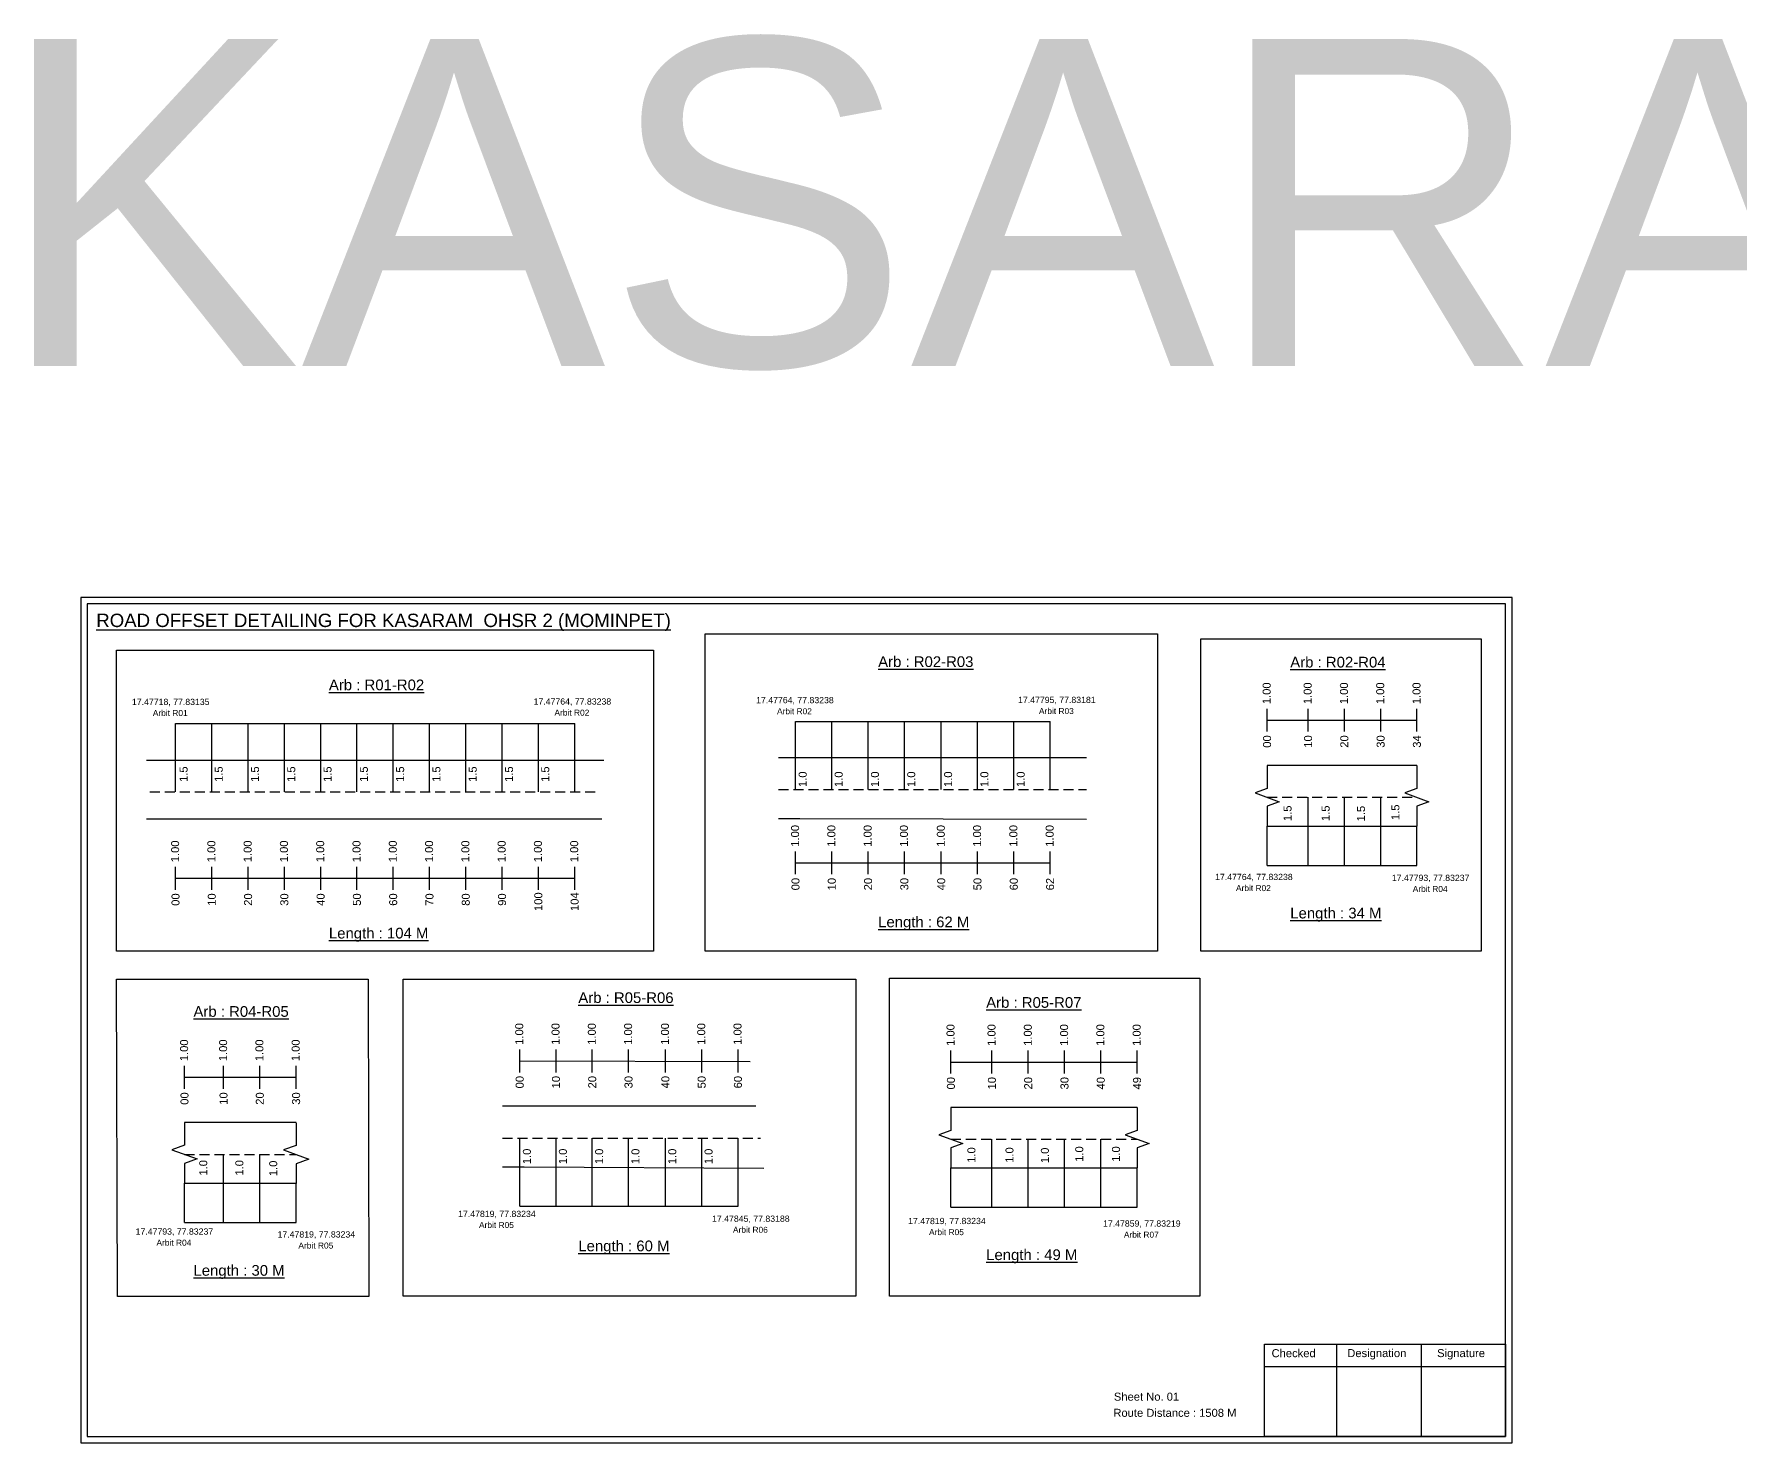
# Model space of a CAD drawing. Header units: inches. Extents: x 2512 to 6592, y 164 to 3090.
# Drawn here: x 2512 to 3152, y 164 to 691 of the extents above; entities that cross this region are included whole.
import ezdxf

# ---------------------------------------------------------------- set-up
doc = ezdxf.new("R2010")
doc.units = ezdxf.units.IN
doc.header["$MEASUREMENT"] = 0
doc.linetypes.add('DASHED2', pattern=[0.375, 0.25, -0.125])
doc.layers.add('PDF_Geometry', color=7, linetype='Continuous')
doc.layers.add('PDF_Text', color=5, linetype='Continuous')
doc.styles.add('PDF Arial', font='arial.ttf')
doc.styles.get("Standard").update_dxf_attribs({"font": 'arial.ttf'})

msp = doc.modelspace()

# ---------------------------------------------------------------- linework, layer by layer
at = {"color": 217, "true_color": 0x93278f}
for p, q in [((2974.39, 429.96), (2974.39, 438.52)), ((2989.76, 429.96), (2989.76, 438.52)), ((3003.36, 429.96), (3003.36, 438.52)), ((3016.96, 429.96), (3016.96, 438.52)), ((3030.56, 429.96), (3030.56, 438.52)), ((2974.39, 434.23), (3030.56, 434.23)), ((2797.64, 376.53), (2797.64, 385.09)), ((2811.24, 376.53), (2811.24, 385.09)), ((2824.84, 376.53), (2824.84, 385.09)), ((2838.44, 376.53), (2838.44, 385.09)), ((2852.25, 376.53), (2852.25, 385.09)), ((2865.85, 376.53), (2865.85, 385.09)), ((2879.45, 376.53), (2879.45, 385.09)), ((2893.05, 376.53), (2893.05, 385.09)), ((2565.25, 370.74), (2565.25, 379.29)), ((2578.85, 370.74), (2578.85, 379.29)), ((2592.45, 370.74), (2592.45, 379.29)), ((2606.05, 370.74), (2606.05, 379.29)), ((2619.65, 370.74), (2619.65, 379.29)), ((2633.25, 370.74), (2633.25, 379.29)), ((2646.85, 370.74), (2646.85, 379.29)), ((2660.45, 370.74), (2660.45, 379.29)), ((2674.05, 370.74), (2674.05, 379.29)), ((2687.65, 370.74), (2687.65, 379.29)), ((2701.25, 370.74), (2701.25, 379.29)), ((2714.85, 370.74), (2714.85, 379.29)), ((2797.64, 380.8), (2893.05, 380.87)), ((2565.25, 375.01), (2714.85, 375.04)), ((2694.25, 302.32), (2694.25, 310.88)), ((2707.85, 302.32), (2707.85, 310.88)), ((2721.45, 302.32), (2721.45, 310.88)), ((2735.05, 302.32), (2735.05, 310.88)), ((2748.87, 302.32), (2748.87, 310.88)), ((2762.47, 302.32), (2762.47, 310.88)), ((2776.07, 302.32), (2776.07, 310.88)), ((2855.9, 301.92), (2855.9, 310.48)), ((2871.26, 301.92), (2871.26, 310.48)), ((2884.86, 301.92), (2884.86, 310.48)), ((2898.46, 301.92), (2898.46, 310.48)), ((2912.06, 301.92), (2912.06, 310.48)), ((2925.66, 301.92), (2925.66, 310.48)), ((2568.62, 296.2), (2568.62, 304.75)), ((2583.25, 296.2), (2583.25, 304.75)), ((2596.85, 296.2), (2596.85, 304.75)), ((2610.45, 296.2), (2610.45, 304.75)), ((2694.25, 306.59), (2780.57, 306.36)), ((2855.9, 306.19), (2925.66, 306.19)), ((2568.62, 300.47), (2610.45, 300.47))]:
    msp.add_line(p, q, dxfattribs=at)
at = {"color": 5}
for p, q in [((2565.25, 432.97), (2714.85, 432.97)), ((2797.64, 433.76), (2893.05, 433.76)), ((2974.39, 379.82), (3030.56, 379.82)), ((2694.25, 252.18), (2776.07, 252.21)), ((2855.9, 251.78), (2925.66, 251.78)), ((2568.62, 246.05), (2610.45, 246.05))]:
    msp.add_line(p, q, dxfattribs=at)
for p, q in [((2565.25, 407.44), (2565.25, 432.97)), ((2578.85, 407.44), (2578.85, 432.97)), ((2592.45, 407.44), (2592.45, 432.97)), ((2606.05, 407.44), (2606.05, 432.97)), ((2619.65, 407.44), (2619.65, 432.97)), ((2633.25, 407.44), (2633.25, 432.97)), ((2646.85, 407.44), (2646.85, 432.97)), ((2660.45, 407.44), (2660.45, 432.97)), ((2674.05, 407.44), (2674.05, 432.97)), ((2687.65, 407.44), (2687.65, 432.97)), ((2701.25, 407.44), (2701.25, 432.97)), ((2714.85, 407.44), (2714.85, 432.97)), ((2797.64, 408.23), (2797.64, 433.76)), ((2811.24, 408.23), (2811.24, 433.76)), ((2824.84, 408.23), (2824.84, 433.76)), ((2838.44, 408.23), (2838.44, 433.76)), ((2852.25, 408.23), (2852.25, 433.76)), ((2865.85, 408.23), (2865.85, 433.76)), ((2879.45, 408.23), (2879.45, 433.76)), ((2893.05, 408.23), (2893.05, 433.76)), ((2554.37, 419.32), (2725.73, 419.32)), ((2906.65, 420.11), (2791.23, 420.11)), ((3030.56, 417.24), (2974.39, 417.24)), ((2989.76, 379.82), (2989.76, 405.35)), ((3003.36, 379.82), (3003.36, 405.35)), ((3016.96, 379.82), (3016.96, 405.35)), ((2725.03, 397.13), (2554.37, 397.13)), ((2791.23, 397.43), (2799.28, 397.43)), ((2799.28, 397.43), (2906.65, 397.13)), ((2974.39, 394.55), (3030.56, 394.55)), ((2974.39, 379.82), (2974.39, 394.55)), ((3030.56, 379.82), (3030.56, 394.55)), ((2782.8, 289.6), (2687.84, 289.6)), ((2925.66, 289.2), (2855.9, 289.2)), ((2610.45, 283.47), (2568.62, 283.47)), ((2694.25, 252.18), (2694.25, 277.72)), ((2707.85, 252.18), (2707.85, 277.72)), ((2721.45, 252.18), (2721.45, 277.72)), ((2735.05, 252.18), (2735.05, 277.72)), ((2748.87, 252.18), (2748.87, 277.72)), ((2762.47, 252.18), (2762.47, 277.72)), ((2776.07, 252.18), (2776.07, 277.72)), ((2871.26, 251.78), (2871.26, 277.31)), ((2884.86, 251.78), (2884.86, 277.31)), ((2898.46, 251.78), (2898.46, 277.31)), ((2912.06, 251.78), (2912.06, 277.31)), ((2583.25, 246.05), (2583.25, 271.59)), ((2596.85, 246.05), (2596.85, 271.59)), ((2855.9, 266.51), (2925.66, 266.51)), ((2855.9, 251.78), (2855.9, 266.51)), ((2925.66, 251.78), (2925.66, 266.51)), ((2568.62, 260.79), (2594.18, 260.79)), ((2568.62, 246.05), (2568.62, 260.79)), ((2594.18, 260.79), (2610.45, 260.79)), ((2610.45, 246.05), (2610.45, 260.79))]:
    msp.add_line(p, q)
at = {"linetype": 'DASHED2', "ltscale": 15}
for p, q in [((2555.64, 407.44), (2723.24, 407.44)), ((2791.23, 408.23), (2906.65, 408.23)), ((2974.39, 405.35), (3030.56, 405.35)), ((2687.84, 277.72), (2784.52, 277.72)), ((2855.9, 277.31), (2925.66, 277.31)), ((2568.62, 271.59), (2610.45, 271.59))]:
    msp.add_line(p, q, dxfattribs=at)
for points in [[(2763.71, 466.6), (2933.32, 466.6), (2933.32, 347.77), (2763.71, 347.77)], [(2949.5, 464.79), (3054.66, 464.79), (3054.66, 347.77), (2949.5, 347.77)], [(2543.15, 460.45), (2744.39, 460.45), (2744.39, 347.77), (2543.15, 347.77)], [(2543.15, 337.2), (2637.4, 337.2), (2637.68, 218.38), (2543.44, 218.38)], [(2650.62, 337.23), (2820.23, 337.23), (2820.23, 218.41), (2650.62, 218.41)], [(2832.79, 337.62), (2949.15, 337.62), (2949.15, 218.41), (2832.79, 218.41)]]:
    msp.add_lwpolyline(points, close=True)
at = {"linetype": 'Continuous'}
for points in [[(2974.39, 417.24), (2974.39, 408.63), (2969.89, 406.99), (2978.89, 403.71), (2974.39, 402.08), (2974.39, 394.55)], [(3030.56, 417.24), (3030.56, 408.63), (3026.06, 406.99), (3035.06, 403.71), (3030.56, 402.08), (3030.56, 394.55)], [(3030.56, 417.24), (3030.56, 408.63), (3026.06, 406.99), (3035.06, 403.71), (3030.56, 402.08), (3030.56, 394.55)], [(2855.9, 289.2), (2855.9, 280.59), (2851.4, 278.95), (2860.39, 275.68), (2855.9, 274.04), (2855.9, 266.51)], [(2925.66, 289.2), (2925.66, 280.59), (2921.17, 278.95), (2930.16, 275.68), (2925.66, 274.04), (2925.66, 266.51)], [(2568.62, 283.47), (2568.62, 275.04), (2563.87, 273.32), (2573.36, 269.86), (2568.62, 268.14), (2568.62, 260.79)], [(2610.44, 283.4), (2610.44, 274.96), (2605.7, 273.24), (2615.19, 269.78), (2610.44, 268.06), (2610.44, 260.71)]]:
    msp.add_lwpolyline(points, dxfattribs=at)
msp.add_lwpolyline([(2687.84, 266.92), (2695.9, 266.92), (2785.75, 266.41)])
at = {"layer": 'PDF_Geometry'}
for points in [[(2529.75, 480.22), (2529.75, 163.51), (3066.22, 163.51), (3066.22, 480.22)], [(2532.07, 477.9), (2532.07, 165.93), (3063.8, 165.93), (3063.8, 477.9)]]:
    msp.add_lwpolyline(points, close=True, dxfattribs=at)
at = {"layer": 'PDF_Geometry', "color": 242, "true_color": 0xcc1f26}
msp.add_lwpolyline([(3063.8, 165.84), (2973.46, 165.84), (2973.46, 200.45), (3063.8, 200.45)], close=True, dxfattribs=at)
for points in [[(3000.44, 200.45), (3000.44, 165.84)], [(3032.17, 200.45), (3032.17, 165.84)], [(2973.46, 192.08), (3063.8, 192.08)]]:
    msp.add_lwpolyline(points, dxfattribs=at)

# ---------------------------------------------------------------- texts
for s, height, p in [('KASARAM 2', 122.535, (2498.2, 566.9)), ('Sheet No. 01', 3, (2916.96, 179.31)), ('Route Distance : 1508 M', 3, (2916.77, 173.26))]:
    msp.add_text(s, height=height).set_placement(p)
at = {"color": 242, "true_color": 0xcd2027}
for s, height, p in [('%%UROAD OFFSET DETAILING FOR KASARAM  OHSR 2 (MOMINPET)', 5, (2535.52, 469.15)), ('%%UArb : R02-R03', 4, (2828.6, 454.17)), ('%%UArb : R02-R04', 4, (2983.07, 453.99)), ('%%UArb : R01-R02', 4, (2622.73, 445.47)), ('%%ULength : 62 M', 4, (2828.6, 356.67)), ('%%ULength : 34 M', 4, (2983.07, 359.99)), ('%%ULength : 104 M', 4, (2622.73, 352.47)), ('%%UArb : R04-R05', 4, (2571.96, 323.12)), ('%%UArb : R05-R06', 4, (2716.21, 328.3)), ('%%UArb : R05-R07', 4, (2869.09, 326.49)), ('%%ULength : 60 M', 4, (2716.21, 235.3)), ('%%ULength : 30 M', 4, (2571.96, 226.12)), ('%%ULength : 49 M', 4, (2869.09, 231.99))]:
    msp.add_text(s, height=height, dxfattribs=at).set_placement(p)
at = {"color": 217, "true_color": 0x93278f}
for s, p in [('1.00', (2975.72, 440.25)), ('1.00', (2991.09, 440.25)), ('1.00', (3004.69, 440.25)), ('1.00', (3018.29, 440.25)), ('1.00', (3031.89, 440.25)), ('00', (2975.87, 423.93)), ('10', (2991.24, 423.93)), ('20', (3004.84, 423.93)), ('30', (3018.44, 423.93)), ('34', (3032.04, 423.93)), ('1.00', (2798.96, 386.83)), ('1.00', (2812.56, 386.83)), ('1.00', (2826.16, 386.83)), ('1.00', (2839.76, 386.83)), ('1.00', (2853.58, 386.83)), ('1.00', (2867.18, 386.83)), ('1.00', (2880.78, 386.83)), ('1.00', (2894.38, 386.83)), ('1.00', (2566.57, 381.03)), ('1.00', (2580.17, 381.03)), ('1.00', (2593.77, 381.03)), ('1.00', (2607.37, 381.03)), ('1.00', (2620.97, 381.03)), ('1.00', (2634.57, 381.03)), ('1.00', (2648.17, 381.03)), ('1.00', (2661.77, 381.03)), ('1.00', (2675.37, 381.03)), ('1.00', (2688.97, 381.03)), ('1.00', (2702.57, 381.03)), ('1.00', (2716.17, 381.03)), ('00', (2799.11, 370.51)), ('10', (2812.71, 370.51)), ('20', (2826.31, 370.51)), ('30', (2839.91, 370.51)), ('40', (2853.73, 370.51)), ('50', (2867.33, 370.51)), ('60', (2880.93, 370.51)), ('62', (2894.53, 370.51)), ('00', (2566.72, 364.71)), ('10', (2580.32, 364.71)), ('20', (2593.92, 364.71)), ('30', (2607.52, 364.71)), ('40', (2621.12, 364.71)), ('50', (2634.72, 364.71)), ('60', (2648.32, 364.71)), ('70', (2661.92, 364.71)), ('80', (2675.52, 364.71)), ('90', (2689.12, 364.71)), ('100', (2702.72, 362.76)), ('104', (2716.32, 362.76)), ('1.00', (2695.57, 312.62)), ('1.00', (2709.17, 312.62)), ('1.00', (2722.77, 312.62)), ('1.00', (2736.37, 312.62)), ('1.00', (2750.19, 312.62)), ('1.00', (2763.79, 312.62)), ('1.00', (2777.39, 312.62)), ('1.00', (2857.22, 312.22)), ('1.00', (2872.59, 312.22)), ('1.00', (2886.19, 312.22)), ('1.00', (2899.79, 312.22)), ('1.00', (2913.39, 312.22)), ('1.00', (2926.99, 312.22)), ('1.00', (2569.94, 306.49)), ('1.00', (2584.57, 306.49)), ('1.00', (2598.17, 306.49)), ('1.00', (2611.77, 306.49)), ('00', (2695.73, 296.3)), ('10', (2709.33, 296.3)), ('20', (2722.93, 296.3)), ('30', (2736.53, 296.3)), ('40', (2750.34, 296.3)), ('50', (2763.94, 296.3)), ('60', (2777.54, 296.3)), ('00', (2570.09, 290.17)), ('10', (2584.72, 290.17)), ('20', (2598.32, 290.17)), ('30', (2611.92, 290.17)), ('00', (2857.37, 295.9)), ('10', (2872.74, 295.9)), ('20', (2886.34, 295.9)), ('30', (2899.94, 295.9)), ('40', (2913.54, 295.9)), ('49', (2927.14, 295.9))]:
    msp.add_text(s, height=3, rotation=90, dxfattribs=at).set_placement(p)
at = {"color": 5}
for s, height, p in [('17.47718, 77.83135', 2.34, (2548.9, 439.93)), ('17.47764, 77.83238', 2.34, (2699.45, 440.09)), ('17.47764, 77.83238', 2.34, (2782.87, 440.61)), ('17.47795, 77.83181', 2.34, (2881.04, 440.68)), ('Arbit R01', 2.246, (2556.72, 435.81)), ('Arbit R02', 2.246, (2707.27, 435.96)), ('Arbit R02', 2.246, (2790.69, 436.48)), ('Arbit R03', 2.246, (2888.86, 436.55)), ('17.47764, 77.83238', 2.34, (2954.9, 374.35)), ('Arbit R02', 2.246, (2962.72, 370.22)), ('17.47793, 77.83237', 2.34, (3021.15, 374.02)), ('Arbit R04', 2.246, (3028.97, 369.9)), ('17.47819, 77.83234', 2.34, (2671.16, 248.12)), ('17.47793, 77.83237', 2.34, (2550.27, 241.51)), ('Arbit R05', 2.246, (2678.98, 243.99)), ('17.47845, 77.83188', 2.34, (2766.34, 246.32)), ('Arbit R06', 2.246, (2774.17, 242.2)), ('17.47819, 77.83234', 2.34, (2839.84, 245.46)), ('Arbit R05', 2.246, (2847.66, 241.33)), ('17.47859, 77.83219', 2.34, (2912.89, 244.51)), ('Arbit R04', 2.246, (2558.09, 237.38)), ('17.47819, 77.83234', 2.34, (2603.47, 240.44)), ('Arbit R05', 2.246, (2611.29, 236.31)), ('Arbit R07', 2.246, (2920.71, 240.38))]:
    msp.add_text(s, height=height, dxfattribs=at).set_placement(p)
for s, p in [('1.5', (2569.76, 411.11)), ('1.5', (2582.92, 411.11)), ('1.5', (2596.52, 411.11)), ('1.5', (2610.12, 411.11)), ('1.5', (2623.72, 411.11)), ('1.5', (2637.32, 411.11)), ('1.5', (2650.92, 411.11)), ('1.5', (2664.52, 411.11)), ('1.5', (2678.12, 411.11)), ('1.5', (2691.72, 411.11)), ('1.5', (2705.32, 411.11)), ('1.0', (2801.81, 409.22)), ('1.0', (2815.3, 409.22)), ('1.0', (2828.9, 409.22)), ('1.0', (2842.5, 409.22)), ('1.0', (2856.32, 409.22)), ('1.0', (2869.92, 409.22)), ('1.0', (2883.52, 409.22)), ('1.5', (2983.55, 396.46)), ('1.5', (2997.82, 396.46)), ('1.5', (3011.08, 396.33)), ('1.5', (3023.97, 396.83)), ('1.0', (2577.13, 263.63)), ('1.0', (2590.65, 263.63)), ('1.0', (2603.36, 263.43)), ('1.0', (2698.43, 267.91)), ('1.0', (2711.92, 267.91)), ('1.0', (2725.52, 267.91)), ('1.0', (2739.12, 267.91)), ('1.0', (2752.93, 267.91)), ('1.0', (2766.53, 267.91)), ('1.0', (2865.05, 268.42)), ('1.0', (2879.32, 268.42)), ('1.0', (2892.59, 268.29)), ('1.0', (2905.48, 268.79)), ('1.0', (2919.24, 268.79))]:
    msp.add_text(s, height=3, rotation=90).set_placement(p)
at = {"layer": 'PDF_Text', "color": 7, "attachment_point": 7, "style": 'PDF Arial'}
for s, insert, char_height in [('Checked', (2976.06, 195.56), 3.001), ('Designation', (3004.44, 194.73), 3.0006), ('Signature', (3038.12, 194.73), 3.001)]:
    msp.add_mtext(s, dxfattribs=dict(at, insert=insert, char_height=char_height))

doc.saveas('drawing.dxf')
